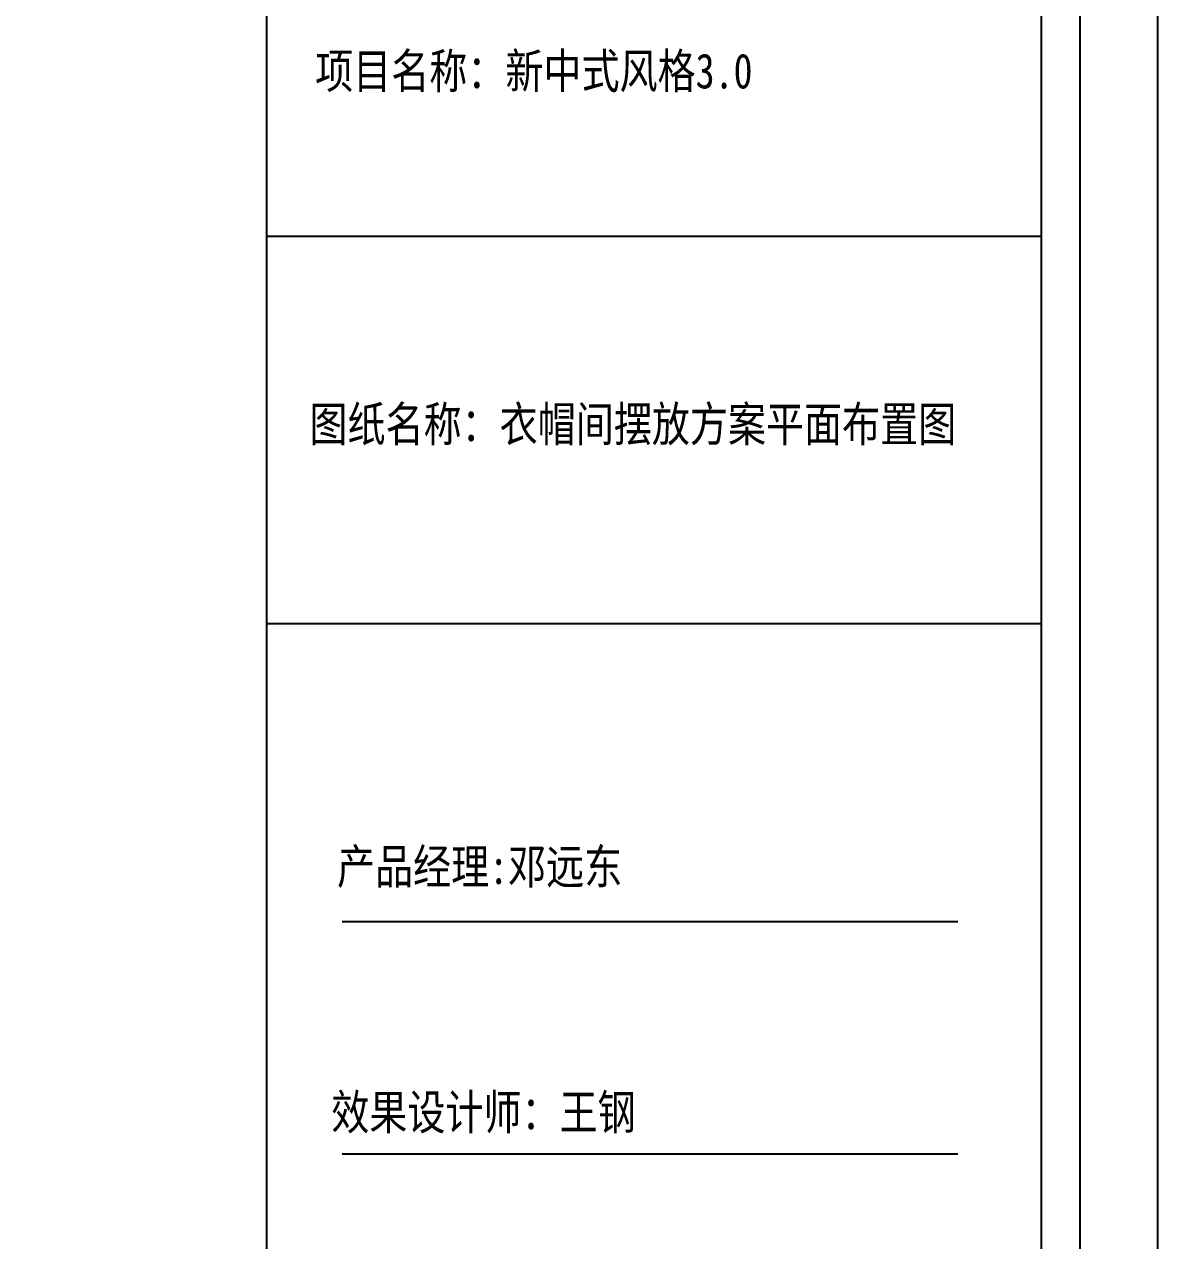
# Model space of a CAD drawing. Extents: x 23971 to 232415, y -48119 to 67869.
# Drawn here: x 188145 to 189335, y -8595 to -7318 of the extents above; entities that cross this region are included whole.
import ezdxf

# ---------------------------------------------------------------- set-up
doc = ezdxf.new("R2010")
doc.units = 0
doc.header["$LTSCALE"] = 1000
doc.header["$MEASUREMENT"] = 0
doc.styles.add('WJ', font='', dxfattribs={"width": 0.8, "height": 135})
doc.styles.get('WJ').set_extended_font_data('FangSong_GB2312')

# ---------------------------------------------------------------- blocks, each defined once
blk = doc.blocks.new('20kuang')
at = {"color": 251}
blk.add_line((-187899.8, 28516.8), (-187899.8, 32554.2), dxfattribs=at)
for p, q in [((-188753.7, 28557.5), (-188753.7, 32513.5)), ((-187940.5, 28557.5), (-187940.5, 32513.5)), ((-188753.7, 31183.9), (-187940.5, 31183.9)), ((-188753.7, 30777.3), (-187940.5, 30777.3)), ((-188674.5, 30464.4), (-188028.2, 30464.4)), ((-188674.5, 30220.4), (-188028.2, 30220.4))]:
    blk.add_line(p, q)
blk.add_lwpolyline([(-193758.5, 28435.5), (-187818.5, 28435.5), (-187818.5, 32635.5), (-193758.5, 32635.5)], close=True)
at = {"char_height": 36.595, "attachment_point": 1, "style": 'WJ'}
for s, insert, width in [('{\\fSimSun|b0|i0|c134|p2;项目名称：新中式风格}3.0', (-188702.8, 31375.5), 655.817), ('{\\fSimSun|b0|i0|c134|p2;产品经理:邓远东}', (-188679.9, 30540.4), 445.189)]:
    blk.add_mtext(s, dxfattribs=dict(at, insert=insert, width=width))

msp = doc.modelspace()

# ---------------------------------------------------------------- block references
at = {"color": 146}
msp.add_blockref('20kuang', (377153, -38724), dxfattribs=at)

# ---------------------------------------------------------------- texts
at = {"char_height": 36.595, "attachment_point": 1, "style": 'WJ'}
for s, insert, width in [('{\\fSimSun|b0|i0|c134|p2;图纸名称：衣帽间摆放方案平面布置图}', (188444.2, -7719.1), 710.461), ('{\\fSimSun|b0|i0|c134|p2;效果设计师：王钢}', (188467.1, -8441.4), 457.364)]:
    msp.add_mtext(s, dxfattribs=dict(at, insert=insert, width=width))

doc.saveas('drawing.dxf')
